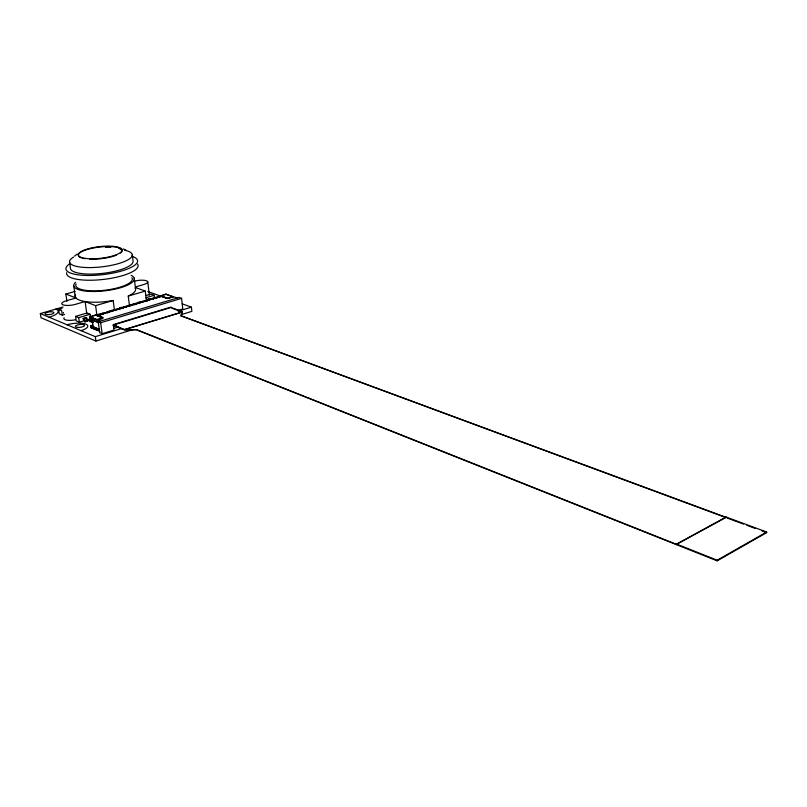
<?xml version="1.0" encoding="UTF-8"?>
<svg xmlns="http://www.w3.org/2000/svg" width="807" height="807" viewBox="0 0 807 807"><rect width="100%" height="100%" fill="white"/><g stroke="black" fill="none" stroke-linecap="round" stroke-linejoin="round"><path stroke-width="1.21" d="M676.559 544.695L676.559 544.069L726.108 517.045L766.65 532.025L766.63 532.65L717.161 560.845L136.464 329.801L124.52 329.942L113.091 325.342M717.161 560.845L717.171 560.209L766.65 532.025M726.108 517.045L726.098 517.65L180.97 315.779L726.098 517.348L676.559 544.382L136.433 329.579L124.49 329.72L182.463 311.855L181 316.001M74.587 256.071L77.22 254.044M63.047 306.993L40.35 313.56L40.965 317.736L95.922 341.038L133.094 329.538M181.071 314.7L191.864 311.361L191.41 307.144L182.2 303.846M40.35 313.56L95.327 336.66L121.746 328.54M178.196 311.199L191.41 307.144M182.432 311.643L171.054 307.477L113.373 325.039L124.46 329.498L182.483 312.067L171.921 308.203M113.737 326.371L116.137 325.645M113.686 328.419L118.478 326.946M178.307 310.322L182.775 308.95L181.595 298.338L179.083 297.45L98.262 321.771L99.705 332.696L102.126 333.695L114.019 330.043L113.323 324.606L171.013 307.053M98.091 330.598L90.717 327.491L99.897 331.344M98.061 330.376L91.04 327.471L90.808 325.746L92.976 325.09M98.262 321.771L100.673 322.75L181.595 298.338M96.921 319.542L102.479 317.877L95.428 315.063L89.89 316.707L96.951 319.764L89.89 316.707M160.512 295.705L167.785 298.308L173.011 296.956L165.707 294.162L157.567 296.794L158.808 297.45L157.567 296.794M93.178 321.963L90.091 320.702L89.638 317.09C93.562 322.074 113.545 318.402 95.428 315.063M100.189 313.953L101.379 314.417L103.73 313.721L102.539 313.247L100.189 313.953L101.4 314.559L97.032 315.638L161.37 296.25L167.533 298.469L173.485 296.683L177.227 298.015M109.197 312.006L108.007 311.542L111.568 311.532M108.007 311.542L111.901 310.382L113.101 310.846C116.682 309.535 116.611 309.424 117.005 309.908M120.848 308.546L123.158 307.85L121.958 307.396C115.583 307.659 124.207 309.898 119.648 308.082M123.491 306.932L124.702 307.396C129.866 306.156 123.521 306.408 122.099 307.649M130.865 305.782L127.335 305.792L125.953 306.509M132.368 305.107L131.158 304.653L134.688 304.642L136.212 304.189L134.971 303.523L137.251 302.837L138.491 303.503L137.402 303.099L138.915 302.645M138.461 303.291L136.181 303.977L134.971 303.523M148.579 299.468L149.799 299.911L147.54 300.587L146.329 300.143L150.082 299.024L151.302 299.468C154.904 298.126 154.641 298.156 155.075 298.56M155.055 298.348C159.534 298.096 155.539 296.653 153.834 297.914M158.787 297.238L161.39 296.462L167.533 298.469M104.103 312.783C104.396 313.661 104.517 312.289 107.664 312.692L109.227 312.228M141.185 301.969L144.816 300.587L146.057 301.253L147.57 300.799L146.349 300.355M90.465 316.505L90.162 314.266L87.015 313.005L75.586 316.384L76.211 320.873L79.328 322.164L83.898 320.793M86.188 320.117L89.617 319.088M83.202 318.472L84.463 321.055L87.892 320.53L84.906 321.943L83.202 318.472L86.258 317.565L87.519 320.147M84.463 321.055L87.892 320.53M84.584 321.801L87.953 321.025M75.586 316.384L78.713 317.655L90.162 314.266M145.754 297.793L154.147 295.301L154.54 298.58M147.57 299.336L150.778 298.6L147.57 299.336L147.994 300.194M83.525 318.604L86.581 317.696M83.272 318.977L86.319 318.069L87.63 320.893M89.638 317.09L98.605 314.337L99.796 314.811M111.901 310.382L114.231 309.686L115.431 310.16M115.774 309.232L118.094 308.536L119.325 309.212L118.094 308.536M127.335 305.792L129.634 305.107L130.835 305.56M131.158 304.653L133.448 303.977L134.658 304.431M138.774 302.393C143.414 304.189 134.698 301.989 141.043 301.717L142.254 302.161M150.082 299.024L152.331 298.358L153.552 298.802M166.222 294.303L160.845 295.907M98.747 314.599L100.32 314.135M102.681 313.439L104.244 312.965M106.595 312.269L108.148 311.805M114.372 309.949L115.926 309.495M118.246 308.799L119.789 308.345M131.309 304.915L129.634 305.107M133.599 304.229L135.122 303.775M144.967 300.85L146.47 300.396M152.483 298.61L153.976 298.166M156.215 297.501L157.708 297.057M83.635 319.36L86.682 318.442M148.952 299.901L150.869 299.336M146.117 295.554L150.909 294.131L154.147 295.301M62.038 308.476L58.639 309.464L59.274 313.883L62.29 315.133L64.56 314.468M129.493 305.934L128.263 296.068L145.28 291.065L146.45 300.87M85.038 301.525L95.609 305.631L113.182 300.486L114.453 310.413M135.697 286.878L143.787 284.528A8.776 2.532 -6.4 0 0 146.42 280.755A8.776 2.532 -6.4 0 0 134.386 281.199M66.91 301.334L65.892 294.03L75.101 291.408M165.707 294.162L173.485 296.683M147.742 291.478L160.704 296.129M135.616 287.595L145.28 291.065M156.074 297.238L157.294 297.682M153.582 299.014L152.331 298.358M144.816 300.587L146.057 301.253M142.557 301.263L143.797 301.929M727.248 518.084L743.469 524.076M746.939 525.367L755.049 528.363M761.99 530.935L766.63 532.65M142.284 302.373L141.043 301.717M134.688 304.642L133.448 303.977M125.801 306.246L127.012 306.71M123.189 308.062L121.958 307.396M115.451 310.372L114.231 309.686M110.347 310.846L111.537 311.31M65.892 294.03L76.009 297.995L66.265 300.759A9.119 2.673 -7.2 0 0 62.966 304.824A9.119 2.673 -7.2 0 0 75.364 304.37L85.128 301.536L86.803 313.913M106.453 312.087L107.664 312.692M103.75 313.862L102.539 313.247M676.559 544.069L717.171 560.209M99.826 315.033L98.605 314.337M97.001 315.416L102.993 317.807M96.638 319.713L100.25 321.166M89.87 318.826L98.383 322.275M92.997 322.013L89.527 320.611L89.617 321.287L92.997 322.669M58.639 309.464L61.665 310.695L62.29 315.133M63.4 312.46L63.501 313.207M90.808 325.746L99.311 329.246M123.289 248.879L126.174 250.281M98.464 322.911L92.129 319.733L93.057 326.674L99.392 329.892M73.74 285.789L75.202 296.351M69.543 261.75L70.421 268.166A31.523 8.625 -6.6 0 0 102.449 273.391A31.523 8.625 -6.6 0 0 133.064 261.075L132.287 254.679M78.713 317.655L79.328 322.164M95.609 305.631L96.941 315.618M95.327 336.66L95.922 341.038M100.673 322.75L102.126 333.695M134.244 278.274L135.526 288.785M147.782 281.855L149.356 295.11M137.563 264.01A35.992 9.956 -6.6 0 1 104.305 279.323A35.992 9.956 -6.6 0 1 66.648 272.705M132.015 256.303A36.033 9.855 -6.6 0 1 103.629 274.551A36.033 9.855 -6.6 0 1 69.604 263.909M131.914 277.759A28.477 8.1 -6.7 0 1 104.224 290.298A28.477 8.1 -6.7 0 1 76.09 283.903M135.162 287.958A30.414 8.847 -6.8 0 1 128.263 296.068M113.182 300.486A30.414 8.847 -6.8 0 1 75.555 294.565M131.107 275.348A30.495 8.675 -6.7 0 1 105.687 290.722A30.495 8.675 -6.7 0 1 75.616 282.228M75.243 319.814A9.079 2.744 -7.3 0 1 66.497 320.127A9.079 2.744 -7.3 0 1 64.146 317.716M81.406 257.887A22.041 5.871 -6.5 0 1 98.817 247.144A22.041 5.871 -6.5 0 1 120.414 253.045M116.238 255.214A22.041 5.871 -6.5 0 1 89.617 259.168M84.967 258.734A22.041 5.871 -6.5 0 1 82.455 258.21M105.525 247.224A22.041 5.871 -6.5 0 1 110.791 247.214M118.952 248.425A22.041 5.871 -6.5 0 1 121.292 249.565M124.611 250.231A31.574 8.514 -6.6 0 1 124.026 261.71A31.574 8.514 -6.6 0 1 82.385 267.278A31.574 8.514 -6.6 0 1 73.689 257.03M55.844 309.071A18.006 5.336 -7.6 0 1 49.106 317.242M67.092 324.797A13.911 4.297 -7.4 0 1 85.915 324.162A13.911 4.297 -7.4 0 1 81.023 330.648M85.26 258.351A22.041 5.861 -6.5 0 0 121.554 251.502A22.041 5.861 -6.5 0 0 93.794 247.487A22.041 5.861 -6.5 0 0 85.26 258.351M47.199 314.669A4.499 1.342 -7.5 0 0 53.928 312.713A4.499 1.342 -7.5 0 0 47.26 312.329A4.499 1.342 -7.5 0 0 47.199 314.669M77.704 327.43A4.62 1.422 -7.3 0 0 84.543 325.372A4.62 1.422 -7.3 0 0 77.613 324.959A4.62 1.422 -7.3 0 0 77.704 327.43"/></g></svg>
